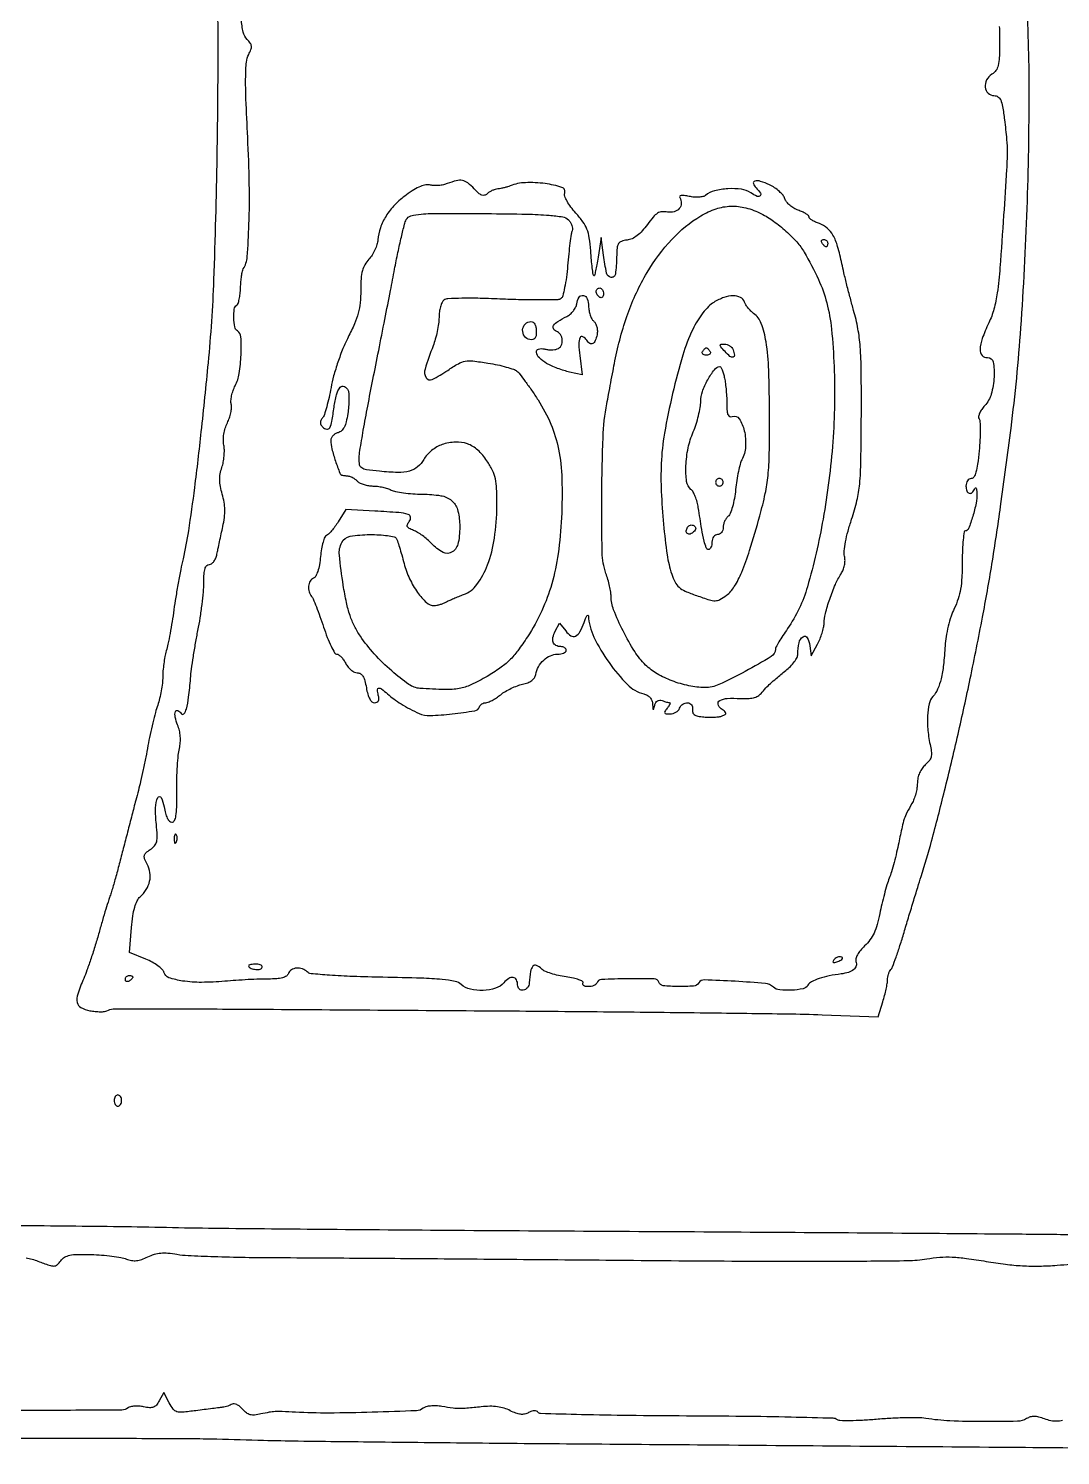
# Model space of a CAD drawing. Extents: x 0 to 5034, y 0 to 2560.
# Drawn here: x 2583.1 to 2859.3, y 1129.5 to 1511.4 of the extents above; entities that cross this region are included whole.
import ezdxf

# ---------------------------------------------------------------- set-up
doc = ezdxf.new("R2010")
doc.units = 0

msp = doc.modelspace()

# ---------------------------------------------------------------- linework, layer by layer
for points in [[(2632.954429, 1530.5, -0.017855), (2633.728608, 1510.017371, -0.004707), (2633.487806, 1477.222716, -0.004848), (2632.613285, 1444.170497, -0.015192), (2631.136093, 1422, -0.002609), (2629.240908, 1403.507952, -0.004888), (2627.484205, 1388.577847, -0.005714), (2625.866852, 1376.960291, -0.019752), (2624.437869, 1369.5, 0.008497), (2623.826883, 1366.657948, 0.004164), (2623.140464, 1363.018925, 0.004129), (2622.48968, 1359.224318, 0.005984), (2621.982857, 1355.862297, -0.005645), (2621.507146, 1352.692057, -0.005382), (2620.9529, 1349.482434, -0.005345), (2620.402497, 1346.657841, -0.019043), (2619.962401, 1344.868899, 0.022574), (2619.593311, 1343.321575, 0.013033), (2619.282705, 1341.43237, 0.013007), (2619.069367, 1339.516137, 0.021219), (2619, 1337.882328, -0.028887), (2618.903462, 1336.212777, -0.015702), (2618.602573, 1334.179528, -0.015598), (2618.165509, 1332.12405, -0.023792), (2617.647056, 1330.375727, 0.01862), (2617.041936, 1328.409935, 0.006767), (2616.326381, 1325.582245, 0.006699), (2615.626111, 1322.464143, 0.007942), (2615.05102, 1319.5, -0.005152), (2614.477732, 1316.454384, -0.003778), (2613.781488, 1313.0875, -0.003817), (2613.073819, 1309.909573, -0.008455), (2612.474825, 1307.5, 0.001313), (2611.785085, 1304.885463, 0.00039), (2610.744123, 1300.884375, 0.000391), (2609.581459, 1296.386692, 0.000422), (2608.455094, 1292, -0.002216), (2607.369142, 1287.83281, -0.002816), (2606.328177, 1283.996875, -0.002207), (2605.423312, 1280.790269, -0.023239), (2604.987237, 1279.5, 0.017091), (2604.560232, 1278.285967, 0.002379), (2603.773928, 1275.7375, 0.00272), (2602.873409, 1272.70958, 0.002305), (2601.95387, 1269.5, -0.006316), (2600.955942, 1266.119467, -0.005373), (2599.819607, 1262.577209, -0.005421), (2598.715594, 1259.375067, -0.015214), (2597.850867, 1257.167095, 0.020011), (2596.259477, 1252.986015, 0.129451), (2596.11151, 1250.754062, 0.227307), (2597.11622, 1249.399807, 0.075151), (2599.51701, 1248.562787, 0.020753), (2600.938619, 1248.356726, 0.02416), (2602.301922, 1248.282849, 0.024164), (2603.445065, 1248.331454, 0.116209), (2604.058781, 1248.536328, -0.138131), (2605.737265, 1249.017257, -0.001215), (2619.117693, 1249.045294, -0.001559), (2642.240334, 1248.965484, -0.000096), (2711, 1248.50059, -0.000571), (2738.710767, 1248.276245, -0.000709), (2764.490625, 1248.001499, -0.000577), (2786.140224, 1247.715054, -0.005353), (2795.5, 1247.480159), (2810.5, 1246.942977), (2811.75, 1250.955739, 0.011425), (2812.228497, 1252.625226, 0.011255), (2812.632812, 1254.323129, 0.01119), (2812.919987, 1255.825381, 0.04165), (2813, 1256.784251, -0.042026), (2813.064404, 1257.549151, -0.034583), (2813.256919, 1258.345686, -0.035859), (2813.539019, 1259.056159, -0.073746), (2813.874618, 1259.55, 0.095671), (2814.326881, 1260.282152, 0.00509), (2815.276618, 1262.864687, 0.007839), (2816.332737, 1265.983143, 0.005618), (2817.419197, 1269.5, -0.001269), (2818.58245, 1273.384955, -0.000977), (2819.870899, 1277.61875, -0.000987), (2821.09078, 1281.571414, -0.002358), (2822.01611, 1284.5, 0.012375), (2824.80192, 1293.973414, 0.004581), (2828.271003, 1307.441833, 0.004452), (2831.869078, 1322.534795, 0.004664), (2835.140279, 1337.457599, 0.004399), (2838.425599, 1353.860872, 0.00688), (2840.933647, 1368.036874, 0.006031), (2843.266315, 1383.545883, 0.002521), (2846.052394, 1404.5, 0.014374), (2848.702731, 1431.347823, 0.008699), (2850.371325, 1463.250361, 0.008717), (2850.922345, 1494.871387, 0.015741), (2850.106766, 1520.763281, 0.002469)], [(2842.927, 1512.016441, -0.00849), (2843, 1507.717494, -0.00893), (2842.927727, 1503.671151, -0.050478), (2842.634204, 1501.535593, -0.097923), (2842.017645, 1500.200683, -0.096458), (2840.936737, 1499.192564, 0.133353), (2839.534968, 1497.680024, 0.146252), (2839.154543, 1495.721156, 0.177991), (2839.921333, 1494.137494, 0.194287), (2841.5, 1493.5, -0.144858), (2842.571211, 1493.183002, -0.147857), (2843.287128, 1492.336103, -0.061876), (2843.793766, 1490.60426, -0.009213), (2844.311174, 1487, -0.008157), (2844.875834, 1481.784255, -0.025145), (2845.022085, 1478.240593, -0.0132), (2844.86172, 1473.716305, -0.001002), (2844.080855, 1461.5, -0.002155), (2843.092762, 1447.437033, -0.015625), (2842.377797, 1440.698481, -0.032642), (2841.491584, 1436.375853, -0.044027), (2840.10277, 1432.634888, 0.022919), (2838.34319, 1428.445582, 0.078609), (2837.773218, 1425.558533, 0.187518), (2838.328257, 1423.952314, 0.241157), (2839.75, 1423.361111, -0.382187), (2841.263081, 1422.208675, -0.062042), (2841.527819, 1418.193732, -0.054623), (2840.750694, 1413.589831, -0.120029), (2839.002297, 1410.502445, 0.038194), (2838.208295, 1409.516218, 0.049626), (2837.65009, 1408.50003, 0.05877), (2837.386121, 1407.601499, 0.182462), (2837.505021, 1406.991876, -0.127763), (2837.753393, 1406.18732, -0.010753), (2837.805489, 1403.996332, -0.01374), (2837.738592, 1401.343328, -0.010187), (2837.52447, 1398.417848, -0.009809), (2837.123238, 1394.883903, -0.036124), (2836.666032, 1392.683709, -0.063802), (2836.117116, 1391.401642, -0.265708), (2835.41468, 1391, 0.140084), (2834.875208, 1390.845831, 0.099942), (2834.415562, 1390.4125, 0.085217), (2834.106003, 1389.764417, 0.069006), (2834, 1389, 0.084568), (2834.22275, 1387.692438, 0.234902), (2834.87234, 1387.060165, 0.27874), (2835.669762, 1387.249593, 0.102952), (2836.337719, 1388.25, -0.158849), (2836.533564, 1388.483179, -0.438447), (2836.717133, 1388.432518, -0.090897), (2836.859299, 1387.962656, -0.019856), (2836.921053, 1387.11602, -0.057078), (2836.699921, 1384.38957, -0.025138), (2835.820149, 1380.874183, -0.016828), (2834.698881, 1377.591469, -0.311529), (2833.841712, 1377, 0.37329), (2833.506592, 1376.709298, 0.009808), (2833.247253, 1374.595869, 0.015974), (2833.060563, 1371.953682, 0.009649), (2833, 1368.815724, -0.012488), (2832.893952, 1364.570416, -0.029518), (2832.549941, 1361.425941, -0.036774), (2831.902466, 1358.79723, -0.033969), (2830.863689, 1356.218419, 0.03392), (2830.021168, 1354.127417, 0.01847), (2829.260429, 1351.464609, 0.018328), (2828.684004, 1348.68794, 0.027603), (2828.40571, 1346.232255, -0.012836), (2827.978206, 1341.113524, -0.031444), (2827.332259, 1337.392089, -0.043276), (2826.421235, 1334.654261, -0.079081), (2825.162855, 1332.671697, 0.126216), (2824.150278, 1330.689557, 0.042782), (2823.708871, 1327.456117, 0.037956), (2823.809792, 1323.531921, 0.029754), (2824.492921, 1319.327637, -0.0336), (2824.754166, 1317.637889, -0.089982), (2824.64118, 1316.429942, -0.099965), (2824.122662, 1315.414238, -0.047891), (2823.102105, 1314.355396, 0.062354), (2822.245081, 1313.413306, 0.050134), (2821.571764, 1312.219181, 0.049027), (2821.136643, 1310.885024, 0.053154), (2820.985258, 1309.527759, -0.038682), (2820.874747, 1308.186276, -0.024714), (2820.550073, 1306.655029, -0.024804), (2820.079869, 1305.176742, -0.041735), (2819.52448, 1304, 0.012296), (2818.204272, 1301.582256, 0.038082), (2817.482165, 1299.869951, 0.027125), (2816.909086, 1297.78891, 0.003966), (2816.010391, 1293.5, -0.008912), (2815.448879, 1290.946344, -0.007274), (2814.75983, 1288.234375, -0.007359), (2814.05246, 1285.756496, -0.019071), (2813.448985, 1284, 0.019635), (2812.848631, 1282.246154, 0.007645), (2812.151836, 1279.778926, 0.007554), (2811.477857, 1277.081588, 0.009298), (2810.934207, 1274.545281, -0.020912), (2810.229987, 1271.595827, -0.04044), (2809.382801, 1269.324652, -0.047984), (2808.298873, 1267.490537, -0.047481), (2806.8818, 1265.889584, 0.031113), (2805.754963, 1264.697407, 0.047548), (2804.952131, 1263.523908, 0.058605), (2804.52582, 1262.480562, 0.160669), (2804.563371, 1261.695454, -0.163708), (2804.611454, 1260.547719, -0.150862), (2803.960857, 1259.559306, -0.098537), (2802.577828, 1258.816714, -0.044202), (2800.550498, 1258.388912, 0.02047), (2797.364151, 1257.872891, 0.032224), (2794.690867, 1257.144783, 0.037182), (2792.683137, 1256.284853, 0.140501), (2791.70031, 1255.354132, -0.212622), (2790.390541, 1254.422344, -0.036921), (2787.304005, 1254.032836, -0.038235), (2784.148964, 1254.110811, -0.162231), (2782.45, 1254.875241, 0.165508), (2780.302486, 1255.825057, 0.007626), (2772.217754, 1256.417329, 0.005828), (2763.956384, 1256.799434, 0.269179), (2762.518586, 1256.030072, -0.238039), (2761.102408, 1255.162115, -0.023631), (2756.998981, 1255.017586, -0.022609), (2752.912334, 1255.251836, -0.294762), (2751.780185, 1256.159444, 0.316779), (2750.533728, 1257.078776, 0.008876), (2743.487642, 1257.108243, 0.008986), (2736.448829, 1256.886162, 0.303454), (2735.166667, 1255.93401, -0.152183), (2734.897248, 1255.575787, -0.059952), (2734.350893, 1255.274365, -0.05201), (2733.638204, 1255.069075, -0.044161), (2732.85765, 1255, -0.047945), (2732.142314, 1255.068751, -0.10438), (2731.636778, 1255.282274, -0.181595), (2731.41927, 1255.597576, -0.202235), (2731.475854, 1255.960931, 0.416201), (2731.375188, 1256.380987, 0.049613), (2730.420207, 1256.839529, 0.035875), (2728.911711, 1257.268058, 0.018297), (2726.96869, 1257.598541, -0.022387), (2724.907227, 1257.966535, -0.023854), (2722.930899, 1258.511618, -0.024326), (2721.287243, 1259.140554, -0.093093), (2720.3862, 1259.756658, 0.091578), (2719.042574, 1260.68132, 0.330276), (2718.087897, 1260.469952, 0.142767), (2717.450196, 1259.084227, 0.021319), (2717.125, 1256, -0.153308), (2716.627194, 1254.70374, -0.182711), (2715.509569, 1254.036157, -0.241273), (2714.458753, 1254.357167, -0.202923), (2714, 1255.440983, 0.111693), (2713.686095, 1256.828671, 0.245911), (2712.840951, 1257.462682, 0.187294), (2711.62771, 1257.205441, 0.070986), (2710.304404, 1256.04255, -0.139314), (2708.113599, 1254.588806, -0.067025), (2704.766039, 1253.996387, -0.066527), (2701.343478, 1254.310601, -0.128489), (2698.920397, 1255.572039, 0.136201), (2697.240278, 1256.414581, 0.025549), (2693.801643, 1256.909705, 0.015387), (2688.198594, 1257.252734, 0.002911), (2677.959532, 1257.504164, -0.004198), (2669.910906, 1257.722529, -0.008684), (2663.629736, 1258.055036, -0.004953), (2658.694878, 1258.451473, -0.175605), (2657.667876, 1258.932124, 0.111661), (2656.370066, 1259.751216, 0.106676), (2654.823642, 1259.950323, 0.118713), (2653.458138, 1259.496567, 0.16324), (2652.6408, 1258.506324, -0.159635), (2652.093764, 1257.833997, -0.075771), (2651.062648, 1257.373606, -0.049469), (2649.500085, 1257.105659, -0.01872), (2647.283811, 1257.031312, 0.009622), (2644.966777, 1256.995762, 0.004145), (2641.879758, 1256.863324, 0.0041), (2638.594709, 1256.668081, 0.005411), (2635.604725, 1256.43323, -0.021181), (2629.407746, 1256.142677, -0.037829), (2624.322136, 1256.505006, -0.046177), (2620.670447, 1257.394909, -0.251004), (2619.331978, 1258.838518, 0.139708), (2618.87905, 1259.605556, 0.033386), (2617.728595, 1260.560951, 0.031753), (2616.208167, 1261.520128, 0.026791), (2614.491228, 1262.34052), (2610.090264, 1264.160777), (2610.650762, 1270.830388, -0.015073), (2611.005205, 1273.9265, -0.032872), (2611.502778, 1276.2627, -0.043675), (2612.149602, 1277.966319, -0.099892), (2612.976612, 1279.05582, 0.074114), (2614.599476, 1280.980809, 0.08489), (2615.498112, 1283.210529, 0.088284), (2615.585771, 1285.539147, 0.088458), (2614.864432, 1287.753312, -0.025744), (2614.164771, 1289.239795, -0.149092), (2614.085613, 1290.093679, -0.163887), (2614.499684, 1290.802903, -0.032843), (2615.679824, 1291.703405, 0.067395), (2616.814345, 1292.699909, 0.120572), (2617.379226, 1293.796969, 0.071844), (2617.528244, 1295.410861, 0.01287), (2617.294744, 1298.433151, -0.028837), (2617.094672, 1302.857732, -0.101351), (2617.698307, 1305.628821, -0.638483), (2618.568265, 1305.644333, -0.073529), (2619.365688, 1303.114574, 0.025404), (2619.73224, 1301.389411, 0.051581), (2620.224463, 1300.094402, 0.073465), (2620.802774, 1299.272168, 0.205617), (2621.436624, 1299, 0.282483), (2622.128763, 1299.424944, 0.077656), (2622.541847, 1300.694567, 0.035529), (2622.749152, 1303.03015, 0.006962), (2622.764242, 1307.25, -0.008755), (2622.788575, 1310.647897, -0.008813), (2622.931931, 1314.035345, -0.008665), (2623.159959, 1316.981322, -0.034731), (2623.454981, 1318.763942, 0.039805), (2623.699057, 1320.337556, 0.037424), (2623.69824, 1321.963239, 0.037672), (2623.455948, 1323.559637, 0.041716), (2622.980944, 1325.046006, -0.046988), (2622.342165, 1327.119866, -0.128704), (2622.419865, 1328.638677, -0.462518), (2623.055936, 1328.905546, -0.137875), (2623.945675, 1328.087899, 0.506481), (2624.654909, 1328.031336, 0.113774), (2625.327604, 1329.304223, 0.034868), (2625.93295, 1332.453695, 0.009485), (2626.445447, 1337.5, -0.012743), (2626.711518, 1339.960313, -0.005017), (2627.198064, 1343.333653, -0.004962), (2627.796987, 1346.970829, -0.006178), (2628.428795, 1350.337968, 0.010353), (2629.030414, 1353.698776, 0.008454), (2629.538458, 1357.316443, 0.008559), (2629.892741, 1360.662248, 0.022098), (2630, 1363.087968, -0.014611), (2630.069962, 1365.481556, -0.058664), (2630.325373, 1366.920796, -0.12004), (2630.787843, 1367.706921, -0.202735), (2631.480948, 1368, 0.162187), (2632.088941, 1368.202544, 0.073467), (2632.68687, 1368.805781, 0.061195), (2633.186901, 1369.695384, 0.048819), (2633.504224, 1370.75, -0.003002), (2633.783807, 1372.124176, -0.001106), (2634.194223, 1374.059879, -0.001096), (2634.651733, 1376.171833, -0.001317), (2635.091589, 1378.155972, 0.023329), (2635.514929, 1380.562351, 0.036325), (2635.630377, 1382.664105, 0.038284), (2635.439969, 1384.677861, 0.030082), (2634.937972, 1386.812695, -0.024919), (2634.429348, 1388.879753, -0.044279), (2634.249293, 1390.622669, -0.048773), (2634.384724, 1392.250081, -0.038753), (2634.834808, 1393.955975, 0.037136), (2635.212565, 1395.369221, 0.025193), (2635.439493, 1397.020413, 0.025441), (2635.496966, 1398.646471, 0.045495), (2635.354962, 1399.975191, -0.053359), (2635.230862, 1401.338483, -0.035659), (2635.367334, 1402.900921, -0.034765), (2635.734008, 1404.481793, -0.041354), (2636.30203, 1405.903615, 0.033741), (2636.847936, 1407.211973, 0.031037), (2637.230853, 1408.618649, 0.032462), (2637.41222, 1409.916738, 0.082611), (2637.326133, 1410.860866, -0.084941), (2637.244368, 1411.805944, -0.033059), (2637.440119, 1413.107611, -0.031549), (2637.843658, 1414.519262, -0.033947), (2638.413915, 1415.83353, 0.081438), (2639.47914, 1419.105584, 0.028076), (2639.957894, 1424.073303, 0.021851), (2639.939746, 1428.90467, 0.247307), (2639, 1430.5, -0.211567), (2638.27334, 1431.561615, -0.039832), (2638.024211, 1433.957007, -0.039606), (2638.156539, 1436.353455, -0.224378), (2638.834368, 1437.397634, 0.180208), (2639.168819, 1437.828005, 0.023232), (2639.47121, 1438.975854, 0.024717), (2639.707732, 1440.425705, 0.018283), (2639.830678, 1442.046171, -0.011721), (2639.934072, 1443.695561, -0.014252), (2640.111019, 1445.233556, -0.012835), (2640.328223, 1446.508701, -0.090039), (2640.557624, 1447.093238, 0.120006), (2641.611282, 1450.330051, 0.010527), (2642.087011, 1459.005423, 0.012835), (2642.174115, 1469.813008, 0.008291), (2641.746265, 1482.321911, -0.002898), (2641.286504, 1492.537415, -0.012705), (2641.203323, 1498.577324, -0.019098), (2641.397575, 1502.472437, -0.101187), (2642.004478, 1504.508367, 0.031123), (2642.611038, 1505.833841, 0.115274), (2642.736155, 1506.738644, 0.129869), (2642.441636, 1507.544435, 0.0442), (2641.634972, 1508.507885, -0.140111), (2640.554491, 1510.453256, -0.038579), (2640.020974, 1513.948822, -0.01639)], [(2580.73687, 1134.134286, 0.001225), (2594.5, 1134.098492, -0.00017), (2617.758182, 1134.087072, -0.002306), (2626.2444, 1134.040875, -0.00374), (2633.449384, 1133.914513, -0.000793), (2646, 1133.580557, 0.003931), (2655.282721, 1133.391841, 0.000353), (2678.565625, 1133.11803, 0.000459), (2706.335343, 1132.836551, 0.000358), (2736.5, 1132.580122, -0.000021), (2770.646578, 1132.312905, -0.000013), (2810.590625, 1131.997622, -0.000013), (2849.917737, 1131.685158, -0.000024), (2882, 1131.427887, -0.001215)], [(2382.32189, 1135.332643, 0.000039), (2488.420188, 1134.535161, 0.005016)], [(2865.5, 1188.517945, 0.001461), (2849.059044, 1188.701999, 0.000231), (2816.790625, 1188.953984, 0.000257), (2778.764579, 1189.213803, 0.000225), (2739, 1189.447227, -0.00037), (2699.781488, 1189.688831, -0.000463), (2663.4125, 1189.973474, -0.000371), (2632.889672, 1190.263298, -0.00363), (2620, 1190.488864, 0.003294), (2607.512782, 1190.715792, 0.000416), (2580.553125, 1191.005619, 0.000489), (2548.547436, 1191.291735, 0.000406), (2514.5, 1191.535148, -0.00003), (2477.352577, 1191.772785, -0.000022), (2435.9625, 1192.04187, -0.000022), (2396.644929, 1192.300932, -0.000048), (2366.5, 1192.503788, 0.000081), (2336.004856, 1192.707016, 0.000035), (2295.421875, 1192.968089, 0.000035), (2252.258142, 1193.239764, 0.000046), (2213, 1193.480539, -0.000183)], [(2582.413408, 1182.421444, -0.043702), (2585.611128, 1181.51071, 0.007711), (2588.620713, 1180.414211, 0.087577), (2589.866142, 1180.214171, 0.178214), (2590.73552, 1180.549544, 0.054686), (2591.700279, 1181.604785, -0.097133), (2592.736829, 1182.562265, -0.087318), (2594.097185, 1183.102319, -0.048322), (2596.188272, 1183.327241, -0.010203), (2599.863287, 1183.291137, -0.012059), (2602.651109, 1183.13948, -0.012154), (2605.421091, 1182.853807, -0.012036), (2607.819451, 1182.488524, -0.047061), (2609.262613, 1182.090254, 0.048122), (2610.680194, 1181.702273, 0.067208), (2611.991942, 1181.654023, 0.060428), (2613.370462, 1181.959619, 0.030979), (2615.003082, 1182.651424, -0.040642), (2616.756881, 1183.354967, -0.052152), (2618.46116, 1183.693439, -0.045264), (2620.37915, 1183.696074, -0.021944), (2622.812115, 1183.370633, 0.032503), (2625.768396, 1183.038526, 0.003407), (2632.732309, 1182.759313, 0.00421), (2641.041112, 1182.552895, 0.003363), (2650, 1182.466063, -0.00098), (2662.950847, 1182.402256, -0.000174), (2687.1875, 1182.226884, -0.000188), (2715.593301, 1182.000743, -0.00017), (2745, 1181.745563, 0.000976), (2777.406522, 1181.516598, 0.002492), (2800.891231, 1181.513579, 0.001791), (2818.425135, 1181.661551, 0.039719), (2823.5, 1182.126784, -0.024248), (2826.984823, 1182.555219, -0.029092), (2830.287915, 1182.607, -0.023185), (2834.124806, 1182.265172, -0.008981), (2839.400095, 1181.450733, 0.011796), (2844.56296, 1180.683382, 0.017464), (2849.120685, 1180.27651, 0.018096), (2853.570902, 1180.196742, 0.014133), (2858.400095, 1180.421612, -0.002609), (2862.030991, 1180.674653, -0.00323)], [(2859.861708, 1138.85724, -0.053784), (2858.257112, 1138.645141, -0.059254), (2856.744864, 1138.788341, -0.037053), (2855.036937, 1139.29216, 0.027774), (2853.500004, 1139.776679, 0.058616), (2852.262648, 1139.94192, 0.072761), (2851.202818, 1139.803785, 0.070963), (2850.217088, 1139.367647, -0.135044), (2847.78455, 1138.642322, -0.005769), (2838.748275, 1138.553942, -0.010732), (2829.718171, 1138.763667, -0.027746), (2823.236397, 1139.415073, 0.03527), (2821.195474, 1139.589237, 0.008543), (2817.806942, 1139.580882, 0.008722), (2813.911108, 1139.436691, 0.008572), (2810, 1139.156252, -0.008834), (2806.282933, 1138.891686, -0.012619), (2802.977434, 1138.798609, -0.00856), (2800.243427, 1138.83745, -0.15649), (2799.433817, 1139.125469, 0.157866), (2798.488954, 1139.45875, 0.000638), (2787.170148, 1139.73817, 0.003099), (2774.281008, 1139.959985, 0.001936), (2759.182348, 1140.067759, -0.002064), (2743.831606, 1140.181263, -0.003615), (2731.125239, 1140.41955, -0.000644), (2720.097501, 1140.720343, -0.252325), (2719.437842, 1141.100573, 0.17871), (2719.0752, 1141.384082, 0.090573), (2718.492586, 1141.459774, 0.067833), (2717.756275, 1141.32052, 0.04228), (2716.948343, 1140.972354, -0.069722), (2715.871483, 1140.576609, -0.079773), (2714.777116, 1140.51773, -0.064247), (2713.539494, 1140.812446, -0.028797), (2712.009364, 1141.495158, 0.046569), (2710.382671, 1142.152775, 0.039782), (2708.574054, 1142.541267, 0.035715), (2706.543783, 1142.664582, 0.024848), (2704.250333, 1142.525838, -0.003771), (2700.395017, 1142.129015, -0.025819), (2698.488655, 1142.046228, -0.031149), (2696.7246, 1142.170811, -0.006952), (2693.736227, 1142.612343, 0.028728), (2692.167011, 1142.774787, 0.034233), (2690.679722, 1142.740977, 0.037523), (2689.440581, 1142.533141, 0.113366), (2688.68096, 1142.150184, -0.164734), (2686.936061, 1141.48104, -0.002138), (2675.069494, 1141.061054, -0.006855), (2663.482183, 1140.859515, -0.014489), (2654.5, 1141.086766, 0.003937), (2650.945392, 1141.251808, 0.02267), (2649.062403, 1141.238986, 0.031643), (2647.467614, 1141.054116, 0.012423), (2645.299025, 1140.606579, -0.031888), (2643.597157, 1140.323883, -0.088662), (2642.393122, 1140.415579, -0.101901), (2641.394257, 1140.905464, -0.05095), (2640.370646, 1141.880085, 0.043707), (2639.63187, 1142.604148, 0.05793), (2638.841043, 1143.113558, 0.071184), (2638.118973, 1143.348359, 0.183478), (2637.589202, 1143.246113, -0.03954), (2637.076892, 1142.982947, -0.020244), (2636.398997, 1142.731634, -0.019984), (2635.675687, 1142.527887, -0.0283), (2635.017581, 1142.409474, 0.001453), (2634.115101, 1142.296672, 0.000213), (2632.285526, 1142.061798, 0.00024), (2630.123237, 1141.78222, 0.000206), (2627.848039, 1141.485975, -0.009386), (2624.260017, 1141.085631, -0.093906), (2622.76367, 1141.228086, -0.160729), (2621.774136, 1141.906385, -0.042157), (2620.727649, 1143.550278), (2619.25922, 1146.352874), (2618.060077, 1144.112254, -0.050763), (2617.307677, 1142.995388, -0.128884), (2616.518017, 1142.431445, -0.112085), (2615.480852, 1142.28468, -0.033397), (2613.889507, 1142.524268, 0.035006), (2612.663216, 1142.704865, 0.036045), (2611.435782, 1142.709993, 0.038547), (2610.378338, 1142.555648, 0.109746), (2609.709041, 1142.240058, -0.164452), (2608.072988, 1141.673738, -0.000527), (2586.086818, 1141.537368, -0.000737), (2564.409942, 1141.457698, -0.111115)]]:
    msp.add_lwpolyline(points, format="xyb")
for points in [[(2695.167417, 1469.938289, -0.043551), (2694.115859, 1469.619716, -0.029972), (2692.883352, 1469.436982, -0.030303), (2691.666472, 1469.404515, -0.05275), (2690.667417, 1469.544607, 0.103956), (2689.448903, 1469.590384, 0.053826), (2687.976855, 1469.171603, 0.041417), (2686.24402, 1468.296823, 0.021106), (2684.21925, 1466.933807, 0.040695), (2681.113962, 1464.231931, 0.052452), (2678.771261, 1461.266414, 0.057241), (2677.250655, 1458.113986, 0.066588), (2676.583111, 1454.856045, -0.057913), (2676.349936, 1453.6088, -0.033479), (2675.800997, 1452.182718, -0.033035), (2675.048603, 1450.806862, -0.046964), (2674.194153, 1449.706666, 0.056939), (2673.100521, 1448.239134, 0.067299), (2672.43927, 1446.64085, 0.048757), (2672.099367, 1444.540646, 0.015755), (2672, 1441.387944, -0.024486), (2671.836241, 1438.04594, -0.04114), (2671.333075, 1435.283288, -0.036935), (2670.340457, 1432.443162, -0.015807), (2668.620694, 1428.805983, 0.022348), (2667.239429, 1425.783031, 0.014009), (2665.884422, 1422.137812, 0.014057), (2664.749638, 1418.466312, 0.024815), (2664.051135, 1415.372237, -0.011213), (2663.515726, 1412.659126, -0.013865), (2662.890901, 1410.159947, -0.012238), (2662.262071, 1408.106711, -0.093031), (2661.772823, 1407.226268, 0.056149), (2661.330535, 1406.551994, 0.123099), (2661.19471, 1405.954147, 0.128203), (2661.358041, 1405.378748, 0.063535), (2661.825715, 1404.774285, 0.156219), (2662.882507, 1404.230185, 0.3148), (2663.688801, 1404.614143, 0.087092), (2664.292562, 1406.306587, 0.011399), (2664.851261, 1410.102771, -0.034149), (2665.498558, 1413.439719, -0.110362), (2666.534564, 1415.431132, -0.347503), (2667.629758, 1415.655832, -0.186584), (2668.611176, 1414.570876, -0.077413), (2668.805556, 1413.667286, -0.017486), (2668.840849, 1412.092307, -0.017714), (2668.752488, 1410.252393, -0.016361), (2668.533316, 1408.3736, -0.021358), (2668.10668, 1406.173747, -0.059737), (2667.563616, 1404.702494, -0.090474), (2666.852227, 1403.773263, -0.120877), (2665.921614, 1403.269251, 0.069405), (2665.187107, 1402.963573, 0.069453), (2664.564474, 1402.468629, 0.075538), (2664.144244, 1401.866971, 0.11523), (2664, 1401.249388, 0.06111), (2664.282945, 1398.94297, 0.02021), (2665.242388, 1395.66266, 0.012408), (2666.405744, 1392.473433, 0.268372), (2667.158288, 1391.875, 0.001433), (2667.548838, 1391.818144, 0.000766), (2668.031809, 1391.75, 0.000762), (2668.525065, 1391.681942, 0.00119), (2668.95, 1391.625, -0.078622), (2669.401019, 1391.491516, -0.02849), (2669.988125, 1391.169531, -0.027416), (2670.601626, 1390.737616, -0.029299), (2671.15, 1390.25, 0.086056), (2671.831532, 1389.769892, 0.036807), (2672.874624, 1389.367188, 0.035022), (2674.076872, 1389.09222, 0.038727), (2675.265741, 1389, -0.031517), (2676.509966, 1388.921495, -0.022771), (2677.879852, 1388.684145, -0.02313), (2679.165938, 1388.337405, -0.045481), (2680.14061, 1387.924748, 0.073907), (2681.311001, 1387.505659, 0.016099), (2683.431188, 1387.154553, 0.016441), (2685.934625, 1386.905803, 0.015099), (2688.521249, 1386.812738, -0.037669), (2693.446997, 1386.412522, -0.132213), (2696.328273, 1385.128324, -0.156714), (2697.89838, 1382.719865, -0.059878), (2698.492448, 1378.713432, -0.051841), (2698.121681, 1373.84413, -0.202077), (2696.505358, 1371.368296, -0.276201), (2694.027653, 1371.232681, -0.084509), (2690.924314, 1373.606099, 0.026468), (2689.823382, 1374.670645, 0.020427), (2688.519277, 1375.714108, 0.020832), (2687.21741, 1376.590158, 0.0456), (2686.14131, 1377.122672, -0.026286), (2684.934688, 1377.662886, -0.164414), (2684.46992, 1378.140872, -0.232918), (2684.476777, 1378.702414, -0.055767), (2685.003934, 1379.50474, 0.20803), (2685.332942, 1380.638159, 0.296333), (2684.674477, 1381.413801, 0.054588), (2682.223488, 1381.864053, 0.004506), (2675.739169, 1382.276984), (2667.978337, 1382.701017), (2665.951313, 1379.421224, -0.0175), (2665.095397, 1378.138928, -0.021015), (2664.199841, 1376.99824, -0.020244), (2663.377921, 1376.112597, -0.115628), (2662.835312, 1375.778437, 0.222094), (2662.382401, 1375.348963, 0.024883), (2661.916879, 1373.967842, 0.026454), (2661.511961, 1372.177705, 0.018443), (2661.237936, 1370.124444, -0.020154), (2660.939357, 1367.944117, -0.033825), (2660.492876, 1366.150904, -0.039222), (2659.95503, 1364.842637, -0.186088), (2659.364769, 1364.309733, 0.173111), (2658.48128, 1363.551527, 0.102496), (2658.0468, 1362.2157, 0.093218), (2658.161747, 1360.70051, 0.114182), (2658.827142, 1359.45, -0.079819), (2659.25903, 1358.756629, -0.005717), (2660.116224, 1356.649375, -0.00792), (2661.074534, 1354.096179, -0.005896), (2662.053987, 1351.25, 0.012851), (2663.05357, 1348.471528, 0.01979), (2664.073128, 1346.129688, 0.014951), (2665.01692, 1344.317242, 0.271599), (2665.557865, 1344, -0.157929), (2666.07283, 1343.833184, -0.042668), (2666.730715, 1343.265625, -0.038767), (2667.406651, 1342.4569, -0.031837), (2668, 1341.5, 0.049626), (2668.641077, 1340.543707, 0.049892), (2669.456976, 1339.734375, 0.054605), (2670.316332, 1339.180454, 0.116384), (2671.081082, 1339, -0.143146), (2671.919601, 1338.754918, -0.115051), (2672.578557, 1338.079394, -0.070684), (2673.091381, 1336.875712, -0.023568), (2673.5, 1335, 0.025473), (2673.886746, 1333.256627, 0.058686), (2674.392154, 1332.014652, 0.088642), (2675.001448, 1331.262013, 0.180276), (2675.704529, 1331, 0.100418), (2676.342285, 1331.129389, 0.177978), (2676.729007, 1331.491538, 0.1334), (2676.854378, 1332.107796, 0.047847), (2676.710251, 1333, -0.039661), (2676.449316, 1334.463027, -0.402776), (2676.797711, 1334.904064, -0.203369), (2677.571735, 1334.694138, -0.017366), (2679.178145, 1333.338781, 0.027158), (2680.819829, 1332.007786, 0.018188), (2682.828287, 1330.661305, 0.016845), (2685.11671, 1329.349443, 0.014454), (2687.60682, 1328.122127, 0.118029), (2690.507857, 1327.551992, 0.017569), (2696.488913, 1328.007741, 0.01248), (2702.521239, 1328.834133, 0.278896), (2703.810405, 1329.931216, -0.097816), (2704.042556, 1330.339738, -0.070345), (2704.438546, 1330.686045, -0.067772), (2704.931855, 1330.919956, -0.07701), (2705.448475, 1331, 0.099967), (2706.116048, 1331.134818, 0.0232), (2707.154851, 1331.630145, 0.02304), (2708.319298, 1332.32404, 0.020764), (2709.45743, 1333.145174, -0.033948), (2710.730965, 1334.013917, -0.021928), (2712.309282, 1334.849551, -0.022043), (2713.931762, 1335.533608, -0.038313), (2715.336251, 1335.934935, 0.041168), (2716.711555, 1336.336416, 0.068102), (2717.769947, 1336.9178, 0.083221), (2718.484887, 1337.66039, 0.10516), (2718.8472, 1338.53976, -0.081895), (2719.59151, 1340.612893, -0.077181), (2720.973418, 1342.385487, -0.081191), (2722.754277, 1343.584425, -0.108045), (2724.654988, 1344, 0.040731), (2725.552852, 1344.073264, 0.060135), (2726.311153, 1344.29375, 0.079078), (2726.826382, 1344.61743, 0.216295), (2727, 1345, 0.142666), (2726.888931, 1345.38134, 0.09965), (2726.576711, 1345.70625, 0.08433), (2726.109818, 1345.925146, 0.067639), (2725.559017, 1346, -0.118205), (2724.255224, 1346.312596, -0.1914), (2723.511751, 1347.156972, -0.146422), (2723.441662, 1348.479847, -0.063473), (2724.076311, 1350.142588), (2725.24511, 1352.32651), (2726.872555, 1350.189456, 0.088823), (2728.245696, 1348.928657, 0.257028), (2729.490384, 1348.850852, 0.162063), (2730.650874, 1349.958418, 0.03614), (2731.771109, 1352.5, -0.013812), (2732.189459, 1353.576949, -0.043409), (2732.550691, 1354.262582, -0.217978), (2732.774944, 1354.406286, -0.436542), (2732.921053, 1354.287513, 0.096496), (2734.428518, 1348.56132, 0.041686), (2738.453921, 1341.740218, 0.04108), (2743.396224, 1335.855503, 0.135629), (2747.75, 1333.359824, -0.068995), (2748.690801, 1332.97458, -0.082219), (2749.429164, 1332.364565, -0.08514), (2749.913316, 1331.568405, -0.080769), (2750.116001, 1330.641592, 0.003487), (2750.191942, 1329.399968, 0.257039), (2750.297904, 1329.235104, 0.480969), (2750.424323, 1329.28859, 0.005229), (2750.703466, 1330.323425, -0.070145), (2751.000189, 1331.039011, -0.118367), (2751.449483, 1331.503494, -0.133063), (2752.020311, 1331.681206, -0.101256), (2752.669252, 1331.573425, 0.010942), (2753.281003, 1331.353908, 0.011995), (2753.883436, 1331.168444, 0.011483), (2754.40465, 1331.034413, 0.057246), (2754.704232, 1331, -0.446923), (2754.810955, 1330.880797, -0.082328), (2754.720385, 1330.559375, -0.043307), (2754.440163, 1330.07614, -0.020169), (2754, 1329.5, 0.025966), (2753.390214, 1328.682366, 0.272306), (2753.367282, 1328.281644, 0.255919), (2753.709501, 1328.049945, 0.023522), (2754.770566, 1328, 0.068517), (2755.584084, 1328.112006, 0.062865), (2756.363066, 1328.440625, 0.066715), (2756.99153, 1328.926372, 0.103657), (2757.361626, 1329.5, -0.147467), (2758.23271, 1330.624161, -0.174605), (2759.520388, 1330.984719, -0.223082), (2760.523389, 1330.421457, -0.199196), (2760.793837, 1329.25, 0.115226), (2760.84746, 1328.401112, 0.172196), (2761.283358, 1327.807731, 0.10036), (2762.211993, 1327.419346, 0.025147), (2763.845196, 1327.179541, 0.019578), (2765.240234, 1327.100841, 0.018437), (2766.665492, 1327.128873, 0.018765), (2767.925507, 1327.247743, 0.058772), (2768.748694, 1327.457059, 0.036785), (2769.554623, 1327.836421, 0.305298), (2769.726658, 1328.179593, 0.189329), (2769.496806, 1328.598186, 0.015761), (2768.502007, 1329.374874, -0.167259), (2767.661643, 1330.582451, -0.352028), (2768.079217, 1331.568911, -0.111245), (2770.123386, 1332.138658, -0.027922), (2773.605229, 1332.119199, 0.0254), (2775.565613, 1332.098361, 0.050157), (2777.105525, 1332.315981, 0.064706), (2778.28475, 1332.773158, 0.093928), (2779.145994, 1333.478761, -0.013022), (2780.428791, 1334.932118, -0.019069), (2781.637244, 1336.135935, -0.013806), (2783.192606, 1337.493865, -0.00366), (2785.75, 1339.573819, 0.03132), (2786.993793, 1340.705196, 0.034384), (2788.045312, 1341.950234, 0.03672), (2788.782045, 1343.127476, 0.122045), (2789, 1344.007106, -0.053506), (2789.326437, 1347.048863, -0.188498), (2790.39537, 1348.657696, -0.447319), (2791.510028, 1348.397279, -0.095429), (2792.197287, 1346.25), (2792.527418, 1343.5), (2794.263709, 1346.70034, 0.025766), (2794.929479, 1348.094312, 0.021468), (2795.49424, 1349.636105, 0.022003), (2795.888773, 1351.094556, 0.053517), (2796.014553, 1352.20034, -0.062137), (2796.362918, 1354.85582, -0.018983), (2797.533156, 1358.74164, -0.019615), (2799.042353, 1362.636132, -0.042804), (2800.560812, 1365.452466, 0.051419), (2801.1339, 1366.56058, 0.045493), (2801.497673, 1367.808601, 0.046672), (2801.623006, 1369.06505, 0.063096), (2801.486622, 1370.197279, -0.08907), (2801.38918, 1371.623116, -0.020311), (2801.752327, 1374.025049, -0.019357), (2802.429345, 1376.924628, -0.013946), (2803.398628, 1380.103282, 0.023038), (2804.82064, 1385.089738, 0.034804), (2805.549305, 1389.543978, 0.0194), (2805.876369, 1395.619867, 0.002793), (2805.993166, 1408.050113, 0.003158), (2805.963745, 1419.785092, 0.016132), (2805.695893, 1426.301072, 0.026959), (2805.082065, 1431.098863, 0.023943), (2803.939517, 1436, -0.004138), (2803.048274, 1439.237566, -0.003238), (2802.132831, 1442.765625, -0.003273), (2801.323488, 1446.060701, -0.007996), (2800.78233, 1448.5, 0.018926), (2799.644888, 1453.144604, 0.058417), (2798.40403, 1456.123278, 0.087389), (2796.841745, 1458.032639, 0.094096), (2794.758039, 1459.234193, -0.024342), (2793.701725, 1459.661133, -0.034189), (2792.810174, 1460.1495, -0.036458), (2792.169056, 1460.629204, -0.217209), (2792, 1461, 0.222235), (2791.825561, 1461.373083, 0.034306), (2791.146461, 1461.865617, 0.032779), (2790.207265, 1462.370645, 0.023105), (2789.094335, 1462.81727, -0.050308), (2787.934113, 1463.357766, -0.044161), (2786.849469, 1464.139919, -0.046573), (2785.993619, 1465.031959, -0.091324), (2785.53253, 1465.897506, 0.095474), (2785.038454, 1466.806867, 0.037537), (2784.048658, 1467.841795, 0.035435), (2782.780215, 1468.829911, 0.036991), (2781.402438, 1469.613321, 0.033524), (2779.027971, 1470.550832, 0.13493), (2777.484214, 1470.613819, 0.438669), (2777.106066, 1469.948058, 0.119354), (2777.816667, 1468.783333, -0.042212), (2778.982531, 1467.402046, -0.373089), (2778.91076, 1466.668553, -0.306604), (2778.094695, 1466.533454, -0.03729), (2776.421321, 1467.459595, 0.110545), (2773.892602, 1468.410961, 0.048562), (2770.298871, 1468.564149, 0.048544), (2766.73408, 1468.020066, 0.10801), (2764.290959, 1466.798484, -0.115642), (2763.609517, 1466.470503, -0.038621), (2762.507043, 1466.313886, -0.036022), (2761.216628, 1466.324339, -0.034036), (2759.915854, 1466.518482, 0.017459), (2758.568988, 1466.765365, 0.068185), (2757.724668, 1466.773992, 0.221155), (2757.381874, 1466.558481, 0.289672), (2757.378139, 1466.197175, -0.147276), (2757.787663, 1464.664675, -0.1692), (2757.247107, 1463.256606, -0.15199), (2755.883897, 1462.387918, -0.116068), (2754.106089, 1462.326421, 0.071238), (2752.640199, 1462.406081, 0.117533), (2751.469232, 1462.015514, 0.078937), (2750.299699, 1461.003173, 0.01934), (2748.731616, 1458.987287, -0.028807), (2747.362953, 1457.294851, -0.045037), (2745.984469, 1456.028144, -0.05351), (2744.616411, 1455.196448, -0.080838), (2743.278566, 1454.814648, 0.051794), (2741.782618, 1454.479866, 0.17587), (2741.012456, 1453.867392, 0.115433), (2740.634245, 1452.729637, 0.016816), (2740.493337, 1450.27972, -0.025572), (2740.148551, 1445.688595, -0.419463), (2739.040226, 1444.845409, -0.311068), (2737.815685, 1445.979665, -0.022247), (2736.959804, 1450.79203), (2736.337001, 1455.5), (2735.535239, 1450.216595, -0.007288), (2735.201666, 1448.215512, -0.013233), (2734.862068, 1446.592117, -0.008625), (2734.543277, 1445.343265, -0.575559), (2734.369472, 1445.297195, -0.163376), (2734.210664, 1445.616516, -0.00344), (2733.977436, 1447.390289, -0.007611), (2733.748458, 1449.489787, -0.00501), (2733.546037, 1451.911467, 0.017726), (2733.158078, 1455.46245, 0.057442), (2732.551777, 1457.750534, 0.064164), (2731.480074, 1459.703266, 0.026161), (2729.566107, 1462.058507, -0.023555), (2728.243092, 1463.669332, -0.032677), (2727.227102, 1465.236493, -0.03481), (2726.593297, 1466.581889, -0.186382), (2726.591603, 1467.378118, 0.431475), (2725.842739, 1468.935227, 0.043815), (2721.372785, 1469.936018, 0.042402), (2716.065412, 1470.190611, 0.08662), (2712, 1469.325675, -0.023199), (2711.297114, 1469.08016, -0.012702), (2710.416136, 1468.841783, -0.012637), (2709.50731, 1468.644671, -0.019655), (2708.714504, 1468.52566, 0.046826), (2707.948077, 1468.367678, 0.03259), (2707.121284, 1468.054561, 0.032981), (2706.360568, 1467.645754, 0.056646), (2705.798068, 1467.198068, -0.134197), (2705.13335, 1466.818711, -0.157382), (2704.411837, 1466.862347, -0.088966), (2703.541954, 1467.395763, -0.023967), (2702.381313, 1468.533564, 0.039554), (2700.662037, 1470.117093, 0.118788), (2699.220422, 1470.776131, 0.111333), (2697.580697, 1470.727854, 0.032518)], [(2779.238367, 1461.878394, -0.037299), (2782.516688, 1459.885056, -0.027724), (2785.822163, 1457.232186, -0.028224), (2788.708843, 1454.329445, -0.049456), (2790.696072, 1451.58874, -0.023871), (2794.492125, 1444.311347, -0.044349), (2796.738419, 1438.049386, -0.039242), (2798.002659, 1430.995292, -0.014852), (2798.695358, 1421, -0.028286), (2798.351519, 1400.855279, -0.025509), (2795.758968, 1380.161327, -0.02598), (2791.565711, 1362.055628, -0.081704), (2786.240671, 1350.819825, 0.007522), (2784.998729, 1348.967273, 0.010541), (2783.94994, 1347.273627, 0.00714), (2783.128628, 1345.836152, 0.124761), (2782.993167, 1345.319825, -0.259985), (2781.8818, 1343.365401, -0.011722), (2774.934575, 1339.372892, -0.016658), (2767.893192, 1335.841638, -0.112597), (2764.101061, 1335.044133, -0.047774), (2759.807549, 1335.528949, -0.038941), (2755.367246, 1336.833519, -0.039931), (2751.328812, 1338.751654, -0.061867), (2748.252529, 1341.074859, -0.05994), (2745.34565, 1344.664674, -0.023713), (2742.220966, 1350.205165, -0.022278), (2739.690358, 1355.848522, -0.094528), (2739, 1359.467491, 0.040059), (2738.908511, 1360.607596, 0.014188), (2738.601455, 1362.216981, 0.013978), (2738.162656, 1363.973113, 0.015982), (2737.643252, 1365.624273, -0.079522), (2736.634438, 1371.231105, -0.00602), (2736.521933, 1386.702175, -0.008346), (2736.851084, 1402.037642, -0.036968), (2737.859592, 1411, -0.000285), (2738.338208, 1413.536072, -0.000157), (2738.926641, 1416.638964, -0.000156), (2739.525631, 1419.786741, -0.000251), (2740.039078, 1422.47307, -0.038381), (2743.484563, 1435.114961, -0.048002), (2748.647692, 1446.118157, -0.052988), (2755.2635, 1454.993775, -0.071256), (2763.036344, 1461.306451, -0.053854), (2767.093114, 1463.177922, -0.072461), (2771.068088, 1463.901061, -0.072606), (2775.078036, 1463.459511, -0.054332)], [(2727.618031, 1460.239112, -0.059319), (2728.150578, 1459.562619, -0.057052), (2728.517733, 1458.771303, -0.06177), (2728.673797, 1457.989592, -0.110465), (2728.578691, 1457.34447, 0.054982), (2728.336484, 1456.421196, 0.004797), (2728.00466, 1454.016175, 0.006255), (2727.67141, 1451.131177, 0.004822), (2727.377685, 1447.976763, -0.012025), (2727.04251, 1444.863683, -0.016862), (2726.583221, 1442.10582, -0.013178), (2726.073049, 1439.877802, -0.171443), (2725.606504, 1439.182567, -0.154409), (2724.714998, 1438.873439, -0.004257), (2720.56566, 1438.79516, -0.00839), (2715.636626, 1438.826851, -0.005614), (2710, 1439.021036, 0.005483), (2703.92989, 1439.231745, 0.010721), (2699.090186, 1439.242831, 0.007631), (2695.316967, 1439.112931, 0.153025), (2694.25, 1438.719378, 0.123591), (2693.765278, 1438.104774, 0.036817), (2693.354294, 1436.97277, 0.034456), (2693.065024, 1435.586913, 0.031208), (2692.956107, 1434.127555, -0.031528), (2692.8299, 1432.45098, -0.016567), (2692.473459, 1430.390594, -0.016417), (2691.966955, 1428.296046, -0.024223), (2691.374685, 1426.5, 0.015375), (2689.205957, 1420.294634, 0.213941), (2689.474038, 1417.99503, 0.392758), (2691.105943, 1417.517418, 0.032486), (2695.276963, 1419.954155, -0.018711), (2698.129554, 1421.727747, -0.085025), (2699.961148, 1422.394666, -0.073191), (2702.036987, 1422.464096, -0.011747), (2706.064484, 1421.912212, -0.012959), (2708.60354, 1421.435502, -0.01547), (2710.967358, 1420.850908, -0.014291), (2712.914471, 1420.244406, -0.090794), (2713.814325, 1419.739134, -0.054954), (2714.576121, 1418.950791, -0.006527), (2716.040741, 1417.005758, -0.007733), (2717.721367, 1414.636153, -0.006274), (2719.451655, 1412.04571, -0.044506), (2722.881177, 1405.575411, -0.050509), (2724.938442, 1398.86556, -0.041991), (2725.838044, 1390.912798, -0.019482), (2725.731416, 1380.511795, -0.021908), (2724.831034, 1370.860231, -0.035387), (2723.131425, 1362.790177, -0.038806), (2720.457002, 1355.595418, -0.034747), (2716.617858, 1348.616564, -0.017265), (2714.052084, 1344.921319, -0.038706), (2711.804039, 1342.352066, -0.040851), (2709.264919, 1340.243823, -0.021404), (2705.801638, 1338.031343, -0.021666), (2701.493024, 1335.775281, -0.065616), (2698.344645, 1334.773732, -0.051387), (2694.646305, 1334.498571, -0.009647), (2687.858154, 1334.822709, -0.137667), (2684.867551, 1335.882693, -0.026266), (2680.289531, 1339.485551, -0.028283), (2675.624662, 1344.061976, -0.036201), (2671.907551, 1348.79209, -0.032311), (2670.31179, 1351.521394, -0.035111), (2669.130595, 1354.360309, -0.028586), (2668.191111, 1357.795827, -0.012546), (2667.324479, 1362.434736, -0.01521), (2666.274534, 1370.517157, -0.146195), (2666.927774, 1373.885276, -0.232349), (2669.184913, 1375.538946, -0.043954), (2674.419544, 1376, -0.014255), (2676.939688, 1375.928138, -0.020446), (2679.162997, 1375.709777, -0.016888), (2680.939277, 1375.400185, -0.205546), (2681.492579, 1375.012007, -0.057337), (2681.804463, 1374.347846, -0.005329), (2682.364687, 1372.621654, -0.006801), (2682.984631, 1370.540847, -0.005289), (2683.603999, 1368.262029, 0.045045), (2685.070989, 1364.177808, 0.04715), (2687.228112, 1360.488508, 0.051889), (2689.609759, 1357.811112, 0.187168), (2691.70066, 1357, 0.050575), (2692.331615, 1357.063985, 0.022165), (2693.147562, 1357.269247, 0.021665), (2694.001508, 1357.565657, 0.027073), (2694.763569, 1357.916585, -0.015037), (2695.639041, 1358.345563, -0.005725), (2696.883334, 1358.892433, -0.005664), (2698.24971, 1359.456184, -0.006907), (2699.541399, 1359.9515, 0.148915), (2703.11133, 1362.654211, 0.066771), (2705.928955, 1367.888952, 0.053479), (2707.784002, 1375.046867, 0.034873), (2708.44122, 1383.564533, 0.010387), (2708.378401, 1388.222845, 0.045034), (2708.03613, 1390.963035, 0.061358), (2707.263614, 1393.169113, 0.031074), (2705.794922, 1395.725211, 0.062154), (2703.322396, 1398.614674, 0.098353), (2700.540347, 1400.292833, 0.100378), (2697.370535, 1400.760935, 0.066975), (2693.753462, 1400.075719, 0.053308), (2692.383784, 1399.45172, 0.036351), (2690.97678, 1398.475297, 0.036544), (2689.737707, 1397.315428, 0.057237), (2688.877393, 1396.137954, -0.087804), (2687.211962, 1394.127489, -0.110706), (2685.078046, 1393.00754, -0.071676), (2681.966529, 1392.633321, -0.019397), (2677, 1392.94265, -0.009139), (2673.51004, 1393.360879, -0.111269), (2672.256943, 1393.831365, -0.210992), (2671.698808, 1394.694303, -0.046237), (2671.579788, 1396.5, -0.034337), (2671.767551, 1398.465604, -0.002425), (2672.694379, 1403.90625, -0.003417), (2673.87647, 1410.386954, -0.002569), (2675.262099, 1417.5, 0.000499), (2676.801919, 1425.233782, 0.000396), (2678.450257, 1433.590625, 0.0004), (2679.966283, 1441.341626, 0.001003), (2681.056541, 1447, -0.004597), (2681.964314, 1451.535555, -0.006072), (2682.879394, 1455.649424, -0.00447), (2683.716637, 1459.071305, -0.0579), (2684.183985, 1460.295912, -0.208337), (2685.437985, 1461.309467, -0.048443), (2688.16856, 1461.784231, -0.019119), (2693.291459, 1461.974403, -0.001887), (2705.620276, 1461.913963, -0.002649), (2716.498774, 1461.761945, -0.014181), (2722.42428, 1461.479494, -0.022071), (2726.058459, 1461.040821, -0.156544)], [(2797, 1454, -0.042167), (2796.967655, 1453.617151, -0.061769), (2796.870461, 1453.29375, -0.081139), (2796.727648, 1453.07446, -0.210953), (2796.559017, 1453, -0.151918), (2796.34829, 1453.065539, -0.038439), (2796.066025, 1453.29375, -0.035638), (2795.768994, 1453.617226, -0.029505), (2795.5, 1454, -0.082592), (2795.343488, 1454.3821, -0.161196), (2795.3746, 1454.70625, -0.182303), (2795.586039, 1454.921712, -0.108972), (2795.940983, 1455, -0.093332), (2796.345238, 1454.923877, -0.09642), (2796.688914, 1454.70625, -0.099167), (2796.918938, 1454.381556, -0.105053)], [(2733, 1437.122445, 0.042355), (2733.100515, 1435.938001, 0.039511), (2733.399534, 1434.758588, 0.041988), (2733.837988, 1433.753113, 0.096028), (2734.360114, 1433.116095, -0.101234), (2734.858552, 1432.495026, -0.058895), (2735.193704, 1431.596062, -0.05411), (2735.331466, 1430.551194, -0.053014), (2735.243537, 1429.49365, -0.048104), (2734.77749, 1427.903014, -0.174513), (2734.088093, 1427.127527, -0.28091), (2733.298298, 1427.166379, -0.10548), (2732.5, 1428, 0.129604), (2731.485676, 1428.963007, 0.435039), (2730.712283, 1428.707567, 0.115967), (2730.358555, 1426.964395, 0.025302), (2730.609111, 1423.889015), (2731.287107, 1418.77803), (2727.893553, 1419.50448, -0.023078), (2726.394053, 1419.898617, -0.01471), (2724.689044, 1420.487576, -0.014778), (2723.047574, 1421.165321, -0.026471), (2721.75, 1421.831072, -0.058902), (2719.809757, 1423.289738, -0.161508), (2719.015872, 1424.784484, -0.375945), (2719.54828, 1425.650495, -0.139943), (2721.096452, 1425.685028, 0.034965), (2722.002085, 1425.514727, 0.028312), (2722.989363, 1425.456049, 0.029161), (2723.909674, 1425.507225, 0.063222), (2724.596452, 1425.675386, 0.178584), (2725.624815, 1426.577055, 0.139126), (2725.953185, 1428.038423, 0.132154), (2725.467942, 1429.511408, 0.157117), (2724.332783, 1430.425794, -0.181877), (2723.556791, 1431.114989, -0.283536), (2723.615553, 1431.98007, -0.100048), (2724.782853, 1433.069645, -0.022653), (2727.165816, 1434.390848, 0.062474), (2728.082497, 1434.998965, 0.048857), (2728.908202, 1435.863128, 0.05015), (2729.52604, 1436.838184, 0.080657), (2729.819551, 1437.775032, -0.106385), (2730.466938, 1439.523448, -0.311141), (2731.590294, 1439.999605, -0.256478), (2732.633544, 1439.112812, -0.09129)], [(2737, 1440.440983, -0.066118), (2736.926733, 1439.889346, -0.138808), (2736.70625, 1439.521475, -0.191142), (2736.379648, 1439.392057, -0.139169), (2736, 1439.5, -0.06081), (2735.617485, 1439.806203, -0.051032), (2735.29375, 1440.2129, -0.053229), (2735.073302, 1440.653442, -0.089642), (2735, 1441.059017, -0.105429), (2735.076556, 1441.418051, -0.099231), (2735.29375, 1441.723586, -0.096318), (2735.618268, 1441.928382, -0.092995), (2736, 1442, -0.153634), (2736.381379, 1441.879982, -0.097988), (2736.70625, 1441.542039, -0.080552), (2736.925455, 1441.037096, -0.062283)], [(2766.496935, 1438.161131, 0.062422), (2765.118184, 1437.063624, 0.028325), (2763.599583, 1435.322269, 0.026521), (2762.125243, 1433.20158, 0.0257), (2760.866815, 1430.914869, 0.041157), (2758.208121, 1424.048646, 0.01415), (2755.478226, 1413.739848, 0.014412), (2753.304668, 1403.112856, 0.033137), (2752.43591, 1395, 0.020773), (2752.44422, 1387.520709, 0.01287), (2753.044647, 1378.754939, 0.012282), (2754.021017, 1370.56745, 0.043792), (2755.227146, 1365.434265, 0.038347), (2756.136395, 1363.253132, 0.09672), (2757.19253, 1361.904774, 0.076259), (2758.832523, 1360.873668, 0.017716), (2761.872461, 1359.681897, 0.008226), (2765.346678, 1358.523853, 0.078623), (2766.887341, 1358.293578, 0.125662), (2768.12961, 1358.622148, 0.032968), (2769.872461, 1359.750353, 0.095038), (2771.994325, 1362.070084, 0.038319), (2773.964794, 1365.903804, 0.024561), (2776.096684, 1371.761247, 0.0071), (2778.810905, 1381, 0.014778), (2780.27994, 1386.951588, 0.028973), (2781.03073, 1391.772009, 0.0204), (2781.357633, 1397.625876, 0.004165), (2781.426736, 1408, 0.008285), (2781.207483, 1420.020592, 0.030229), (2780.48235, 1427.610825, 0.0492), (2779.211325, 1432.506659, 0.149729), (2777.155461, 1435.213388, -0.039589), (2776.423345, 1435.833936, -0.027928), (2775.701524, 1436.63612, -0.028324), (2775.094065, 1437.48658, -0.051692), (2774.715531, 1438.25, 0.188776), (2773.612238, 1439.482393, 0.12014), (2771.713375, 1439.923638, 0.084546), (2769.225669, 1439.472228, 0.049899)], [(2719, 1430.426676, -0.035396), (2718.913246, 1429.202753, -0.131367), (2718.612728, 1428.497406, -0.188479), (2718.073781, 1428.178575, -0.088195), (2717.25, 1428.190371, -0.191841), (2715.824424, 1429.102774, -0.173343), (2715.340086, 1430.792749, -0.179768), (2716.040885, 1432.362467, -0.201452), (2717.559017, 1433, -0.153828), (2718.147818, 1432.814462, -0.112928), (2718.610008, 1432.303547, -0.082593), (2718.903798, 1431.487712, -0.045241)], [(2765.5, 1425, -0.146489), (2765.602013, 1424.620597, -0.191582), (2765.461189, 1424.29375, -0.134005), (2765.074636, 1424.072951, -0.063222), (2764.5, 1424, -0.063222), (2763.925364, 1424.072951, -0.134005), (2763.538811, 1424.29375, -0.191582), (2763.397987, 1424.620597, -0.146489), (2763.5, 1425, -0.025622), (2763.764631, 1425.382847, -0.032351), (2764.048689, 1425.70625, -0.033983), (2764.313296, 1425.937141, -0.163822), (2764.5, 1426, -0.163822), (2764.686704, 1425.937141, -0.033983), (2764.951311, 1425.70625, -0.032351), (2765.235369, 1425.382847, -0.025622)], [(2771.654923, 1425.456872, -0.052812), (2772.038578, 1424.01978, -0.397669), (2771.675531, 1423.490973, -0.233661), (2770.835439, 1423.702725, -0.032319), (2769.505548, 1424.993869, -0.00814), (2768.427921, 1426.224317, -0.16105), (2768.242593, 1426.68345, -0.394125), (2768.451409, 1426.938231, -0.033352), (2769.376397, 1427, -0.083147), (2770.06533, 1426.884637, -0.065963), (2770.741343, 1426.546706, -0.066322), (2771.302508, 1426.046787, -0.086262)], [(2769.375, 1417.875, -0.017892), (2769.614934, 1416.403353, -0.009097), (2769.816406, 1414.538907, -0.009025), (2769.954657, 1412.605864, -0.013338), (2770, 1410.906385, 0.016615), (2770.06264, 1409.021821, 0.085464), (2770.307051, 1408.009782, 0.213402), (2770.759502, 1407.59431, 0.173905), (2771.423308, 1407.608944, -0.353279), (2773.319633, 1406.995684, -0.090656), (2774.661012, 1403.805381, -0.069682), (2774.995493, 1399.529042, -0.107996), (2773.989486, 1395.980354, 0.0593), (2773.55908, 1394.880257, 0.012574), (2773.090319, 1392.872154, 0.012993), (2772.663459, 1390.502123, 0.012018), (2772.347512, 1388.050712, -0.01869), (2772.006196, 1385.655018, -0.02296), (2771.502623, 1383.452844, -0.022251), (2770.923061, 1381.6755, -0.130322), (2770.358026, 1380.882172, 0.068956), (2769.838044, 1380.313128, 0.044575), (2769.39892, 1379.534653, 0.044157), (2769.0999, 1378.679122, 0.062076), (2769, 1377.877555, -0.078397), (2768.886847, 1377.16032, -0.090529), (2768.559375, 1376.551532, -0.100781), (2768.07207, 1376.144537, -0.124374), (2767.5, 1376, 0.130775), (2766.924246, 1375.846791, 0.10214), (2766.4375, 1375.416667, 0.08892), (2766.111864, 1374.769411, 0.072314), (2766, 1374, -0.042594), (2765.934655, 1373.234322, -0.062246), (2765.738388, 1372.5875, -0.081726), (2765.449927, 1372.149153, -0.209403), (2765.109406, 1372, -0.312219), (2764.496373, 1372.424147, -0.029964), (2763.929843, 1374.253182, -0.018954), (2763.28464, 1377.394783, -0.003529), (2762.360247, 1383.211695, 0.028954), (2762.041718, 1384.717737, 0.029114), (2761.551776, 1386.17405, 0.030429), (2760.975387, 1387.387083, 0.093685), (2760.398617, 1388.08414, -0.1897), (2759.239611, 1390.190009, -0.041818), (2759.052241, 1394.388774, -0.041522), (2759.639332, 1399.177569, -0.050035), (2761, 1403.5, 0.023193), (2761.765832, 1405.543403, 0.018067), (2762.4125, 1407.825978, 0.018404), (2762.860456, 1410.000738, 0.041608), (2763, 1411.674744, -0.086602), (2763.45449, 1414.27908, -0.039894), (2764.879218, 1417.424627, -0.037049), (2766.650493, 1420.133463, -0.210356), (2768.125, 1420.944671, -0.298075), (2768.403107, 1420.795944, -0.028414), (2768.75, 1420.065778, -0.028943), (2769.090246, 1419.068649, -0.018395)], [(2767, 1390, 0.099038), (2767.076342, 1389.618362, 0.097945), (2767.29375, 1389.29375, 0.097945), (2767.618362, 1389.076342, 0.099038), (2768, 1389, 0.099038), (2768.381638, 1389.076342, 0.097945), (2768.70625, 1389.29375, 0.097945), (2768.923658, 1389.618362, 0.099038), (2769, 1390, 0.099038), (2768.923658, 1390.381638, 0.097945), (2768.70625, 1390.70625, 0.097945), (2768.381638, 1390.923658, 0.099038), (2768, 1391, 0.099038), (2767.618362, 1390.923658, 0.097945), (2767.29375, 1390.70625, 0.097945), (2767.076342, 1390.381638, 0.099038)], [(2761.103799, 1376.703799, -0.113251), (2760.214666, 1376.146534, -0.251496), (2759.448742, 1376.268926, -0.258096), (2759.141241, 1376.967994, -0.116221), (2759.468963, 1377.949781, -0.09291), (2759.801911, 1378.315254, -0.096292), (2760.240657, 1378.529717, -0.099247), (2760.716563, 1378.560607, -0.105525), (2761.156231, 1378.403444, -0.094625), (2761.531428, 1378.059296, -0.169261), (2761.655459, 1377.664644, -0.136091), (2761.515485, 1377.214314, -0.053431)], [(2622.078947, 1294.416667, 0.018894), (2622.137993, 1293.670344, 0.168741), (2622.279315, 1293.37858, 0.470617), (2622.461564, 1293.395823, 0.054073), (2622.683114, 1293.8125, 0.051402), (2622.839148, 1294.359369, 0.05415), (2622.876576, 1294.916927, 0.060344), (2622.797407, 1295.402231, 0.126455), (2622.604167, 1295.729167, 0.296942), (2622.385309, 1295.77538, 0.208169), (2622.200665, 1295.592839, 0.077125), (2622.089945, 1295.112848, 0.028489)], [(2642, 1260.606989, 0.291414), (2642.381399, 1260.008169, 0.069655), (2643.563391, 1259.645818, 0.0667), (2644.844913, 1259.613548, 0.231296), (2645.526992, 1260.043674, 0.214542), (2645.57458, 1260.405148, 0.177225), (2645.339579, 1260.719079, 0.099152), (2644.806756, 1260.931736, 0.045552), (2644.059017, 1261, 0.017964), (2643.269748, 1260.971635, 0.029198), (2642.604836, 1260.884553, 0.029196), (2642.112513, 1260.760424, 0.327354)], [(2798.507079, 1262.011454, 0.1144), (2798.393111, 1261.674071, 0.32948), (2798.512472, 1261.474315, 0.155351), (2798.868281, 1261.443138, 0.036408), (2799.448062, 1261.618443, 0.029964), (2800.51997, 1262.105273, 0.168622), (2800.942608, 1262.558518, 0.444011), (2800.798253, 1262.882327, 0.079093), (2800.059017, 1263, 0.088797), (2799.65395, 1262.927491, 0.053277), (2799.21498, 1262.709615, 0.051183), (2798.810572, 1262.389589, 0.061454)], [(2611, 1257.559017, -0.151918), (2610.934461, 1257.34829, -0.038439), (2610.70625, 1257.066025, -0.035638), (2610.382774, 1256.768994, -0.029505), (2610, 1256.5, -0.082592), (2609.6179, 1256.343488, -0.161196), (2609.29375, 1256.3746, -0.182303), (2609.078288, 1256.586039, -0.108972), (2609, 1256.940983, -0.093332), (2609.076123, 1257.345238, -0.09642), (2609.29375, 1257.688914, -0.099167), (2609.618444, 1257.918938, -0.105053), (2610, 1258, -0.042167), (2610.382849, 1257.967655, -0.061769), (2610.70625, 1257.870461, -0.081139), (2610.92554, 1257.727648, -0.210953)], [(2606, 1224.5, 0.064853), (2606.074694, 1223.926543, 0.082425), (2606.29375, 1223.440625, 0.098894), (2606.618646, 1223.115568, 0.148195), (2607, 1223, 0.148195), (2607.381354, 1223.115568, 0.098894), (2607.70625, 1223.440625, 0.082425), (2607.925306, 1223.926543, 0.064853), (2608, 1224.5, 0.064853), (2607.925306, 1225.073457, 0.082425), (2607.70625, 1225.559375, 0.098894), (2607.381354, 1225.884432, 0.148195), (2607, 1226, 0.148195), (2606.618646, 1225.884432, 0.098894), (2606.29375, 1225.559375, 0.082425), (2606.074694, 1225.073457, 0.064853)]]:
    msp.add_lwpolyline(points, format="xyb", close=True)

doc.saveas('drawing.dxf')
